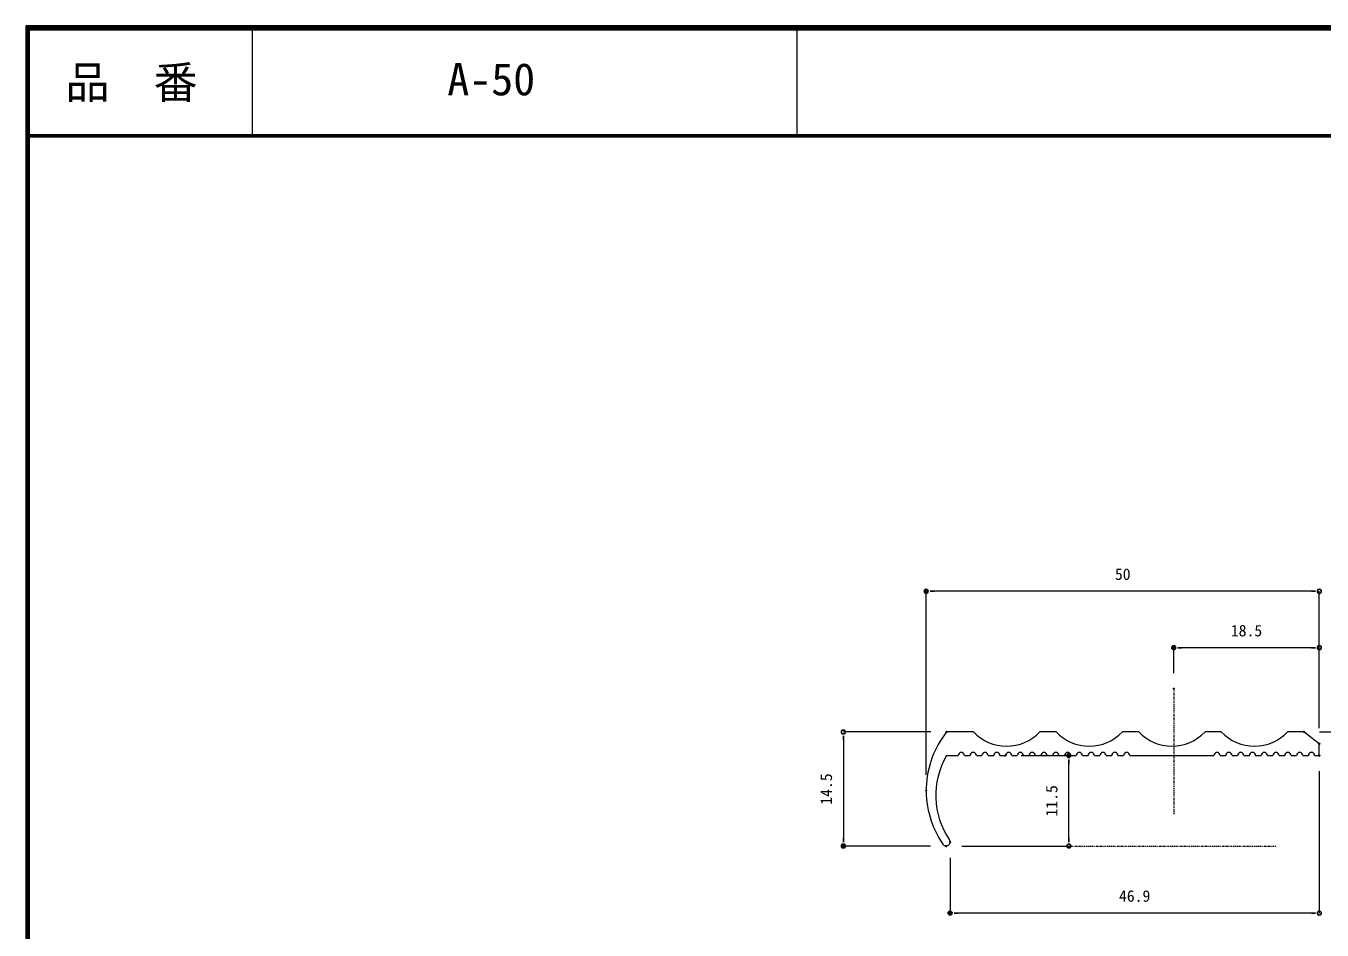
# Model space of a CAD drawing. Units: millimetres, scale not verified. Extents: x -140 to 140, y -96 to 96.
# Drawn here: x -140.5 to 24.3, y -19.3 to 95.7 of the extents above; entities that cross this region are included whole.
import ezdxf
from ezdxf.enums import TextEntityAlignment as Align

# ---------------------------------------------------------------- set-up
doc = ezdxf.new("R2010")
doc.units = ezdxf.units.MM
doc.header["$LTSCALE"] = 0.25
doc.header["$PDMODE"] = 32
doc.header["$PDSIZE"] = 0.125
doc.linetypes.add('USER1', pattern=[1.21666, 0.935822, -0.093613, 0.093613, -0.093613])
doc.layers.add('0-0_0', color=7, linetype='Continuous')
doc.layers.add('0-1_Defpoints', color=7, linetype='Continuous')
for name, color, linetype, lineweight in [('0-2_一般', 3, 'Continuous', 18), ('0-3_CENTER', 2, 'USER1', 18), ('0-5_GREEN', 3, 'Continuous', 18), ('0-7_100', 7, 'Continuous', 18)]:
    doc.layers.add(name, color=color, linetype=linetype, lineweight=lineweight)
doc.styles.add('ＭＳ ゴシック', font='')
doc.styles.get('ＭＳ ゴシック').set_extended_font_data('MS Gothic')

# ---------------------------------------------------------------- blocks, each defined once
blk = doc.blocks.new('_DOT')
at = {"layer": '0-0_0'}
blk.add_line((-0.5, 0), (-1, 0), dxfattribs=at)
blk.add_circle((0, 0), 0.25, dxfattribs=at)
blk.add_circle((0, 0), 0.25, dxfattribs=at)
blk = doc.blocks.new('D2')
at = {"layer": '0-1_Defpoints'}
for p in [(-2.1958, -3.6277), (13.0256, -3.6277), (-0.2285, -6.6277)]:
    blk.add_point(p, dxfattribs=at)
at = {"layer": '0-2_一般'}
for p, q in [((13.0256, -2.6277), (13.0256, -1.6277)), ((-0.1958, -3.6277), (13.0256, -3.6277)), ((13.0256, -6.6277), (13.0256, -3.6277)), ((1.7715, -6.6277), (13.0256, -6.6277)), ((13.0256, -7.6277), (13.0256, -8.6277))]:
    blk.add_line(p, q, dxfattribs=at)
for p, rotation in [((13.0256, -3.6277), 270), ((13.0256, -6.6277), 90)]:
    blk.add_blockref('_DOT', p, dxfattribs=dict(at, rotation=rotation))
at = {"layer": '0-2_一般', "color": 7, "style": 'ＭＳ ゴシック'}
blk.add_text('3', height=1.466, rotation=90, dxfattribs=at).set_placement((11.5256, -2.4415), align=Align.BOTTOM_LEFT)
blk = doc.blocks.new('D3')
at = {"layer": '0-1_Defpoints'}
for p in [(-50.2047, 14.2577), (-0.2285, -5.1277), (-50.2047, -11.0869)]:
    blk.add_point(p, dxfattribs=at)
at = {"layer": '0-2_一般'}
for p, q in [((-50.2047, -9.0869), (-50.2047, 14.2577)), ((-1.2285, 14.2577), (-49.2047, 14.2577)), ((-0.2285, -3.1277), (-0.2285, 14.2577))]:
    blk.add_line(p, q, dxfattribs=at)
at = {"layer": '0-2_一般', "rotation": 180}
blk.add_blockref('_DOT', (-50.2047, 14.2577), dxfattribs=at)
at = {"layer": '0-2_一般'}
blk.add_blockref('_DOT', (-0.2285, 14.2577), dxfattribs=at)
at = {"layer": '0-2_一般', "color": 7, "style": 'ＭＳ ゴシック'}
blk.add_text('50', height=1.466, dxfattribs=at).set_placement((-26.2166, 15.2577), align=Align.BOTTOM_LEFT)
blk = doc.blocks.new('D4')
at = {"layer": '0-1_Defpoints'}
for p in [(-47.6047, -3.6277), (-60.7356, -18.1277), (-47.6634, -18.1277)]:
    blk.add_point(p, dxfattribs=at)
at = {"layer": '0-2_一般'}
for p, q in [((-49.6047, -3.6277), (-60.7356, -3.6277)), ((-60.7356, -4.6277), (-60.7356, -17.1277)), ((-49.6634, -18.1277), (-60.7356, -18.1277))]:
    blk.add_line(p, q, dxfattribs=at)
for p, rotation in [((-60.7356, -3.6277), 90), ((-60.7356, -18.1277), 270)]:
    blk.add_blockref('_DOT', p, dxfattribs=dict(at, rotation=rotation))
at = {"layer": '0-2_一般', "color": 7, "style": 'ＭＳ ゴシック'}
blk.add_text('14.5', height=1.466, rotation=90, dxfattribs=at).set_placement((-61.7356, -12.8777), align=Align.BOTTOM_LEFT)
blk = doc.blocks.new('D5')
at = {"layer": '0-1_Defpoints'}
for p in [(-40.126, -6.6277), (-32.0813, -6.6277), (-47.6634, -18.1277)]:
    blk.add_point(p, dxfattribs=at)
at = {"layer": '0-2_一般'}
for p, q in [((-38.126, -6.6277), (-32.0813, -6.6277)), ((-32.0813, -17.1277), (-32.0813, -7.6277)), ((-45.6634, -18.1277), (-32.0813, -18.1277))]:
    blk.add_line(p, q, dxfattribs=at)
for p, rotation in [((-32.0813, -6.6277), 90), ((-32.0813, -18.1277), 270)]:
    blk.add_blockref('_DOT', p, dxfattribs=dict(at, rotation=rotation))
at = {"layer": '0-2_一般', "color": 7, "style": 'ＭＳ ゴシック'}
blk.add_text('11.5', height=1.466, rotation=90, dxfattribs=at).set_placement((-33.0813, -14.3777), align=Align.BOTTOM_LEFT)
blk = doc.blocks.new('D6')
at = {"layer": '0-1_Defpoints'}
for p in [(-18.7285, 7.0853), (-18.7285, 1.8599), (-0.2285, -5.1277)]:
    blk.add_point(p, dxfattribs=at)
at = {"layer": '0-2_一般'}
for p, q in [((-18.7285, 3.8599), (-18.7285, 7.0853)), ((-1.2285, 7.0853), (-17.7285, 7.0853)), ((-0.2285, -3.1277), (-0.2285, 7.0853))]:
    blk.add_line(p, q, dxfattribs=at)
at = {"layer": '0-2_一般', "rotation": 180}
blk.add_blockref('_DOT', (-18.7285, 7.0853), dxfattribs=at)
at = {"layer": '0-2_一般'}
blk.add_blockref('_DOT', (-0.2285, 7.0853), dxfattribs=at)
at = {"layer": '0-2_一般', "color": 7, "style": 'ＭＳ ゴシック'}
blk.add_text('18.5', height=1.466, dxfattribs=at).set_placement((-11.4785, 8.0853), align=Align.BOTTOM_LEFT)
blk = doc.blocks.new('D7')
at = {"layer": '0-1_Defpoints'}
for p in [(-0.2285, -6.6277), (-47.1634, -17.6277), (-47.1634, -26.6505)]:
    blk.add_point(p, dxfattribs=at)
at = {"layer": '0-2_一般'}
for p, q in [((-0.2285, -8.6277), (-0.2285, -26.6505)), ((-47.1634, -19.6277), (-47.1634, -26.6505)), ((-1.2285, -26.6505), (-46.1634, -26.6505))]:
    blk.add_line(p, q, dxfattribs=at)
at = {"layer": '0-2_一般', "rotation": 180}
blk.add_blockref('_DOT', (-47.1634, -26.6505), dxfattribs=at)
at = {"layer": '0-2_一般'}
blk.add_blockref('_DOT', (-0.2285, -26.6505), dxfattribs=at)
at = {"layer": '0-2_一般', "color": 7, "style": 'ＭＳ ゴシック'}
blk.add_text('46.9', height=1.466, dxfattribs=at).set_placement((-25.696, -25.6505), align=Align.BOTTOM_LEFT)

msp = doc.modelspace()

# ---------------------------------------------------------------- linework, layer by layer
at = {"layer": '0-3_CENTER'}
for p, q in [((5.4275, 11.3926), (5.4275, -4.6109)), ((-16.7427, -8.595), (18.4085, -8.595))]:
    msp.add_line(p, q, dxfattribs=at)
at = {"layer": '0-5_GREEN'}
for p, q in [((140.49, 95.6654), (-140.49, 95.6654)), ((140.35, 95.5254), (-140.385, 95.5254)), ((140.21, 95.3854), (-140.28, 95.3854)), ((140.07, 95.2454), (-140.175, 95.2454)), ((139.93, 95.1054), (-140.07, 95.1054)), ((-111.7453, 95.1054), (-111.7453, 81.5254)), ((-42.5045, 95.2938), (-42.5045, 81.7138)), ((139.93, 81.8054), (-140.175, 81.8054)), ((139.93, 81.6654), (-140.175, 81.6654)), ((139.93, 81.5254), (-140.175, 81.5254))]:
    msp.add_line(p, q, dxfattribs=at)
for points in [[(-140.49, 95.6654), (-140.49, -95.6654), (140.49, -95.6654)], [(-140.385, 95.5254), (-140.385, -95.5604), (140.35, -95.5604)], [(-140.28, 95.3854), (-140.28, -95.4554), (140.21, -95.4554)], [(-140.175, 95.2454), (-140.175, -95.3504), (140.07, -95.3504)], [(-140.07, 95.1054), (-140.07, -95.2454), (139.93, -95.2454)]]:
    msp.add_lwpolyline(points, dxfattribs=at)
at = {"layer": '0-7_100'}
for p, q in [((-20.0379, 5.905), (-23.4487, 5.905)), ((-9.5379, 5.905), (-11.607, 5.905)), ((0.967, 5.905), (-1.107, 5.905)), ((11.467, 5.905), (9.3979, 5.905)), ((-23.4487, 2.905), (-21.97, 2.905)), ((-21.17, 2.905), (-20.47, 2.905)), ((-19.67, 2.905), (-18.97, 2.905)), ((-18.17, 2.905), (-17.47, 2.905)), ((-16.67, 2.905), (-15.97, 2.905)), ((-15.17, 2.905), (-14.47, 2.905)), ((-13.67, 2.905), (-12.97, 2.905)), ((-12.17, 2.905), (-11.47, 2.905)), ((-10.67, 2.905), (-9.97, 2.905)), ((-9.17, 2.905), (-8.47, 2.905)), ((-7.67, 2.905), (-6.97, 2.905)), ((-6.17, 2.905), (-5.47, 2.905)), ((-4.67, 2.905), (-3.97, 2.905)), ((-3.17, 2.905), (-2.47, 2.905)), ((-1.67, 2.905), (-0.97, 2.905)), ((-0.17, 2.905), (10.53, 2.905)), ((11.33, 2.905), (12.03, 2.905)), ((12.83, 2.905), (13.53, 2.905)), ((14.33, 2.905), (15.03, 2.905)), ((15.83, 2.905), (16.53, 2.905)), ((17.33, 2.905), (18.03, 2.905)), ((18.83, 2.905), (19.53, 2.905)), ((20.33, 2.905), (21.03, 2.905)), ((21.83, 2.905), (22.53, 2.905))]:
    msp.add_line(p, q, dxfattribs=at)
msp.add_lwpolyline([(23.33, 2.905), (23.9275, 2.905), (23.9275, 3.355), (23.9275, 3.905), (23.9275, 4.405), (21.9602, 5.905), (19.8979, 5.905)], dxfattribs=at)
for centre, radius, start, end in [((-14.0487, -1.5542), 12, 141.56679, 178.11541), ((-15.8225, 9.9411), 5.8361, 223.7549, 270), ((-15.8225, 9.9411), 5.8361, 270, 316.2451), ((-6.4983, 8.8153), 4.2082, 223.7549, 226.85443), ((-5.32, 9.9411), 5.8361, 223.7549, 270), ((-5.3225, 9.9411), 5.8361, 270, 316.2451), ((5.1825, 9.9411), 5.8361, 223.7549, 270), ((5.1825, 9.9411), 5.8361, 270, 316.2451), ((15.6825, 9.9411), 5.8361, 223.7549, 270), ((15.6825, 9.9411), 5.8361, 270, 316.2451), ((-21.57, 2.905), 0.4, 90, 180), ((-21.57, 2.905), 0.4, 360, 90), ((-20.07, 2.905), 0.4, 90, 180), ((-20.07, 2.905), 0.4, 360, 90), ((-18.57, 2.905), 0.4, 90, 180), ((-18.57, 2.905), 0.4, 360, 90), ((-17.07, 2.905), 0.4, 90, 180), ((-17.07, 2.905), 0.4, 360, 90), ((-15.57, 2.905), 0.4, 90, 180), ((-15.57, 2.905), 0.4, 360, 90), ((-14.07, 2.905), 0.4, 90, 180), ((-14.07, 2.905), 0.4, 360, 90), ((-12.57, 2.905), 0.4, 90, 180), ((-12.57, 2.905), 0.4, 360, 90), ((-11.07, 2.905), 0.4, 90, 180), ((-11.07, 2.905), 0.4, 360, 90), ((-9.57, 2.905), 0.4, 90, 180), ((-9.57, 2.905), 0.4, 360, 90), ((-8.07, 2.905), 0.4, 90, 180), ((-8.07, 2.905), 0.4, 360, 90), ((-6.57, 2.905), 0.4, 90, 180), ((-6.57, 2.905), 0.4, 360, 90), ((-5.07, 2.905), 0.4, 90, 180), ((-5.07, 2.905), 0.4, 360, 90), ((-3.57, 2.905), 0.4, 90, 180), ((-3.57, 2.905), 0.4, 360, 90), ((-2.07, 2.905), 0.4, 90, 180), ((-2.07, 2.905), 0.4, 360, 90), ((-0.57, 2.905), 0.4, 90, 180), ((-0.57, 2.905), 0.4, 360, 90), ((10.93, 2.905), 0.4, 90, 180), ((10.93, 2.905), 0.4, 0, 90), ((12.43, 2.905), 0.4, 90, 180), ((12.43, 2.905), 0.4, 0, 90), ((13.93, 2.905), 0.4, 90, 180), ((13.93, 2.905), 0.4, 0, 90), ((15.43, 2.905), 0.4, 90, 180), ((15.43, 2.905), 0.4, 0, 90), ((16.93, 2.905), 0.4, 90, 180), ((16.93, 2.905), 0.4, 0, 90), ((18.43, 2.905), 0.4, 90, 180), ((18.43, 2.905), 0.4, 0, 90), ((19.93, 2.905), 0.4, 90, 180), ((19.93, 2.905), 0.4, 0, 90), ((21.43, 2.905), 0.4, 90, 180), ((21.43, 2.905), 0.4, 0, 90), ((22.93, 2.905), 0.4, 90, 180), ((22.93, 2.905), 0.4, 0, 90), ((-14.8353, -2.1753), 10, 149.46755, 214.30062), ((-14.0487, -1.5542), 12, 178.11541, 214.66403), ((-23.5075, -8.095), 0.5, 304.50073, 34.33743), ((-23.5075, -8.095), 0.5, 214.66403, 304.50073)]:
    msp.add_arc(centre, radius, start, end, dxfattribs=at)

# ---------------------------------------------------------------- block references
at = {"layer": '0-2_一般'}
for name in ['D3', 'D6', 'D2', 'D4', 'D5', 'D7']:
    msp.add_blockref(name, (24.156, 9.5327), dxfattribs=at)

# ---------------------------------------------------------------- texts
at = {"layer": '0-5_GREEN', "color": 7, "style": 'ＭＳ ゴシック'}
for s, p in [('品\u3000番', (-135.4637, 85.2061)), ('A-50', (-86.9249, 85.6096))]:
    msp.add_text(s, height=4.106, dxfattribs=at).set_placement(p, align=Align.BOTTOM_LEFT)

doc.saveas('drawing.dxf')
